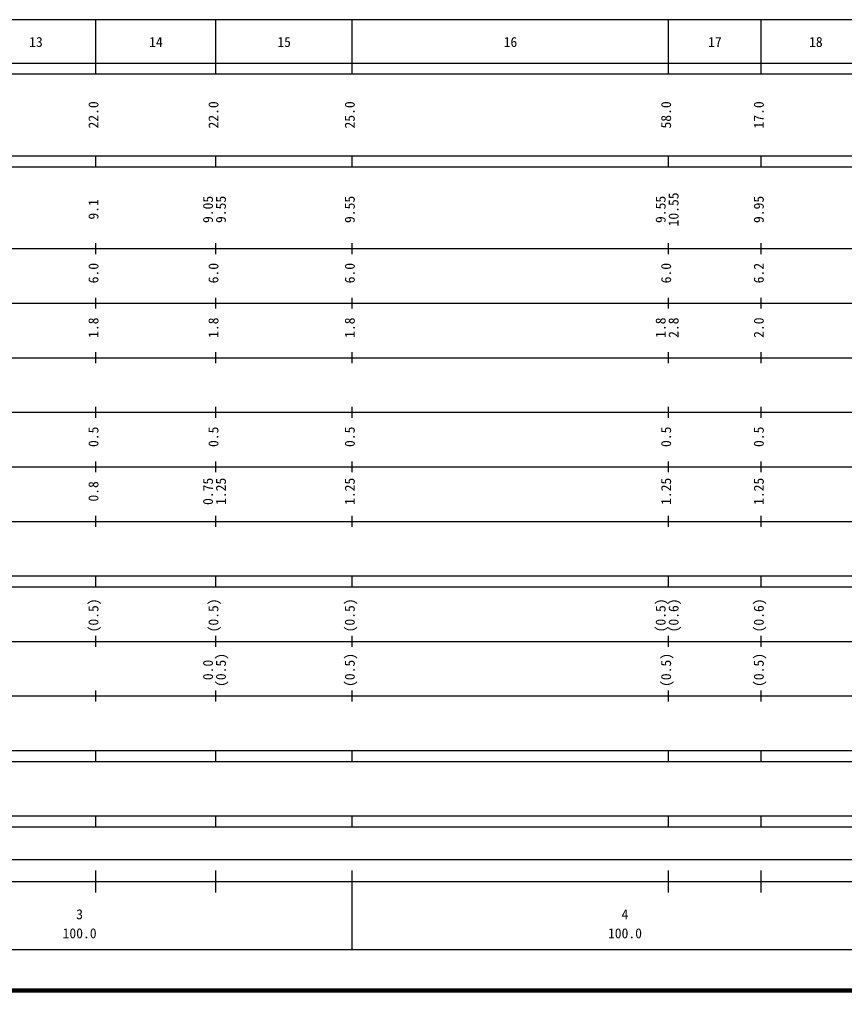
# Model space of a CAD drawing. Units: millimetres on the paper, enlarged 1000 times. Extents: x 40000 to 680000, y 20000 to 380000.
# Drawn here: x 306964 to 458268, y 20000 to 198000 of the extents above; entities that cross this region are included whole.
import ezdxf
from ezdxf.enums import TextEntityAlignment as Align

# ---------------------------------------------------------------- set-up
doc = ezdxf.new("R2010")
doc.units = ezdxf.units.MM
doc.header["$LTSCALE"] = 1000
doc.layers.add('M-TTL', color=2, linetype='Continuous', lineweight=140)
doc.layers.add('M-TTL-BAND', color=7, linetype='Continuous', lineweight=25)
doc.styles.add('ＭＳ ゴシック', font='')
doc.styles.get('ＭＳ ゴシック').set_extended_font_data('MS Gothic')

msp = doc.modelspace()

# ---------------------------------------------------------------- linework, layer by layer
at = {"layer": 'M-TTL'}
msp.add_line((40000, 20000), (680000, 20000), dxfattribs=at)
at = {"layer": 'M-TTL-BAND'}
for p, q in [((68000, 198000), (579000, 198000)), ((321000, 188000), (321000, 198000)), ((343000, 188000), (343000, 198000)), ((368000, 188000), (368000, 198000)), ((426000, 188000), (426000, 198000)), ((443000, 188000), (443000, 198000)), ((40000, 190000), (579000, 190000)), ((40000, 188000), (579000, 188000)), ((40000, 173000), (579000, 173000)), ((321000, 171000), (321000, 173000)), ((343000, 171000), (343000, 173000)), ((368000, 171000), (368000, 173000)), ((426000, 171000), (426000, 173000)), ((443000, 171000), (443000, 173000)), ((40000, 171000), (579000, 171000)), ((321000, 155000), (321000, 157000)), ((343000, 155000), (343000, 157000)), ((368000, 155000), (368000, 157000)), ((426000, 155000), (426000, 157000)), ((443000, 155000), (443000, 157000)), ((40000, 156000), (579000, 156000)), ((46000, 146000), (579000, 146000)), ((321000, 145000), (321000, 147000)), ((343000, 145000), (343000, 147000)), ((368000, 145000), (368000, 147000)), ((426000, 145000), (426000, 147000)), ((443000, 145000), (443000, 147000)), ((52000, 136000), (579000, 136000)), ((321000, 135000), (321000, 137000)), ((343000, 135000), (343000, 137000)), ((368000, 135000), (368000, 137000)), ((426000, 135000), (426000, 137000)), ((443000, 135000), (443000, 137000)), ((321000, 125000), (321000, 127000)), ((343000, 125000), (343000, 127000)), ((368000, 125000), (368000, 127000)), ((426000, 125000), (426000, 127000)), ((443000, 125000), (443000, 127000)), ((46000, 126000), (579000, 126000)), ((52000, 116000), (579000, 116000)), ((321000, 115000), (321000, 117000)), ((343000, 115000), (343000, 117000)), ((368000, 115000), (368000, 117000)), ((426000, 115000), (426000, 117000)), ((443000, 115000), (443000, 117000)), ((321000, 105000), (321000, 107000)), ((343000, 105000), (343000, 107000)), ((368000, 105000), (368000, 107000)), ((426000, 105000), (426000, 107000)), ((443000, 105000), (443000, 107000)), ((46000, 106000), (579000, 106000)), ((40000, 96000), (579000, 96000)), ((321000, 94000), (321000, 96000)), ((343000, 94000), (343000, 96000)), ((368000, 94000), (368000, 96000)), ((426000, 94000), (426000, 96000)), ((443000, 94000), (443000, 96000)), ((40000, 94000), (579000, 94000)), ((49000, 84000), (579000, 84000)), ((321000, 83000), (321000, 85000)), ((343000, 83000), (343000, 85000)), ((368000, 83000), (368000, 85000)), ((426000, 83000), (426000, 85000)), ((443000, 83000), (443000, 85000)), ((321000, 73000), (321000, 75000)), ((343000, 73000), (343000, 75000)), ((368000, 73000), (368000, 75000)), ((426000, 73000), (426000, 75000)), ((443000, 73000), (443000, 75000)), ((40000, 74000), (579000, 74000)), ((40000, 64000), (579000, 64000)), ((321000, 62000), (321000, 64000)), ((343000, 62000), (343000, 64000)), ((368000, 62000), (368000, 64000)), ((426000, 62000), (426000, 64000)), ((443000, 62000), (443000, 64000)), ((40000, 62000), (579000, 62000)), ((40000, 52000), (579000, 52000)), ((321000, 50000), (321000, 52000)), ((343000, 50000), (343000, 52000)), ((368000, 50000), (368000, 52000)), ((426000, 50000), (426000, 52000)), ((443000, 50000), (443000, 52000)), ((40000, 50000), (579000, 50000)), ((71000, 44000), (544000, 44000)), ((321000, 38000), (321000, 42000)), ((343000, 38000), (343000, 42000)), ((368000, 27500), (368000, 42000)), ((426000, 38000), (426000, 42000)), ((443000, 38000), (443000, 42000)), ((40000, 40000), (579000, 40000)), ((68000, 27500), (579000, 27500))]:
    msp.add_line(p, q, dxfattribs=at)

# ---------------------------------------------------------------- texts
at = {"layer": 'M-TTL-BAND', "style": 'ＭＳ ゴシック'}
for s, p in [('13', (310000, 192405)), ('14', (332000, 192405)), ('15', (355500, 192405)), ('16', (397000, 192405)), ('17', (434500, 192405)), ('18', (453000, 192405)), ('3', (318000, 32523)), ('4', (418000, 32523)), ('100.0', (318000, 29033)), ('100.0', (418000, 29033))]:
    msp.add_text(s, height=1833, dxfattribs=at).set_placement(p, align=Align.BOTTOM_CENTER)
for s, p in [('22.0', (322000, 180500)), ('22.0', (344000, 180500)), ('25.0', (369000, 180500)), ('58.0', (427000, 180500)), ('17.0', (444000, 180500)), ('10.55', (428370, 163174)), ('9.1', (322000, 163174)), ('9.05', (343000, 163174)), ('9.55', (345370, 163174)), ('9.55', (369000, 163174)), ('9.55', (426000, 163174)), ('9.95', (444000, 163174)), ('6.0', (322000, 151500)), ('6.0', (344000, 151500)), ('6.0', (369000, 151500)), ('6.0', (427000, 151500)), ('6.2', (444000, 151500)), ('1.8', (322000, 141500)), ('1.8', (344000, 141500)), ('1.8', (369000, 141500)), ('1.8', (426000, 141500)), ('2.8', (428370, 141500)), ('2.0', (444000, 141500)), ('0.5', (322000, 121500)), ('0.5', (344000, 121500)), ('0.5', (369000, 121500)), ('0.5', (427000, 121500)), ('0.5', (444000, 121500)), ('0.8', (322000, 111500)), ('0.75', (343000, 111500)), ('1.25', (345370, 111500)), ('1.25', (369000, 111500)), ('1.25', (427000, 111500)), ('1.25', (444000, 111500)), ('(0.5)', (322000, 88764)), ('(0.5)', (344000, 88764)), ('(0.5)', (369000, 88764)), ('(0.5)', (426000, 88764)), ('(0.6)', (428370, 88764)), ('(0.6)', (444000, 88764)), ('0.0', (343000, 78764)), ('(0.5)', (345370, 78764)), ('(0.5)', (369000, 78764)), ('(0.5)', (427000, 78764)), ('(0.5)', (444000, 78764))]:
    msp.add_text(s, height=1833, rotation=90, dxfattribs=at).set_placement(p, align=Align.BOTTOM_CENTER)

doc.saveas('drawing.dxf')
